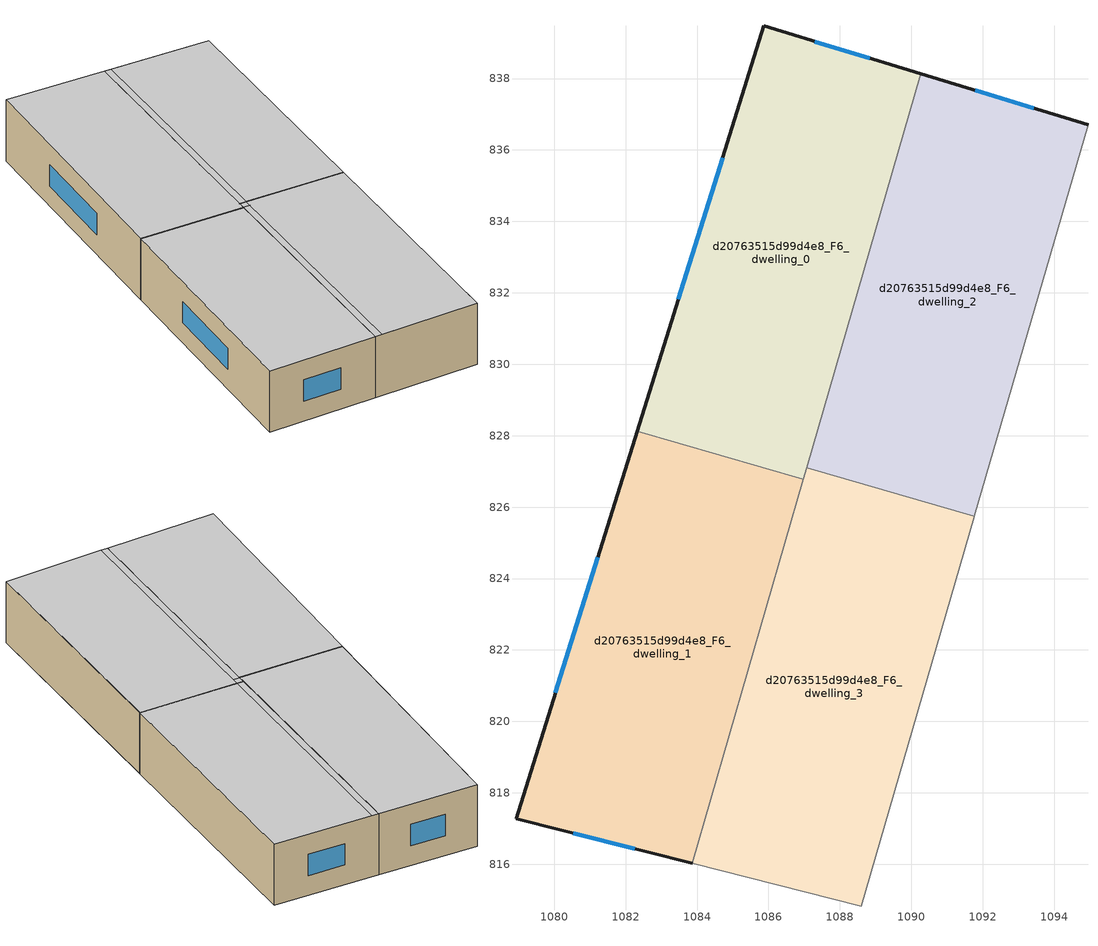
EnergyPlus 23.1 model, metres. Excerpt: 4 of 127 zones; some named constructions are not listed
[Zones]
d20763515d99d4e8_F6_dwelling_0
 floor to d20763515d99d4e8_F5_dwelling_0 (EU_floor_Construction): 1090.27,838.13 1086.98,826.78 1082.32,828.12 1085.87,839.47 z18
 wall outside (EU_wall_Construction): 1090.27,838.13 1085.87,839.47 1082.32,828.12 z18:21
 wall to d20763515d99d4e8_F6_dwelling_1 (EU_wall_Construction): 1082.32,828.12 1086.98,826.78 z18:21
 wall to d20763515d99d4e8_F6_dwelling_2 (EU_wall_Construction): 1087.07,827.11 1090.27,838.13 z18:21
 wall to d20763515d99d4e8_F6_dwelling_3 (EU_wall_Construction): 1086.98,826.78 1087.07,827.11 z18:21
 window (EU_Window_Construction): 1084.72,835.78 1083.48,831.81 / 1088.84,838.57 1087.3,839.04 z18.98:20.02
 ceiling to d20763515d99d4e8_F7_dwelling_0 (EU_floor_Construction): 1086.98,826.79 1090.27,838.13 1085.87,839.47 1082.33,828.14 z21
 ceiling to d20763515d99d4e8_F7_dwelling_1 (EU_floor_Construction): 1086.98,826.78 1086.98,826.79 1082.33,828.14 1082.33,828.12 z21
d20763515d99d4e8_F6_dwelling_1
 floor to d20763515d99d4e8_F5_dwelling_1 (EU_floor_Construction): 1086.98,826.78 1083.86,816.03 1078.93,817.27 1082.32,828.12 z18
 wall outside (EU_wall_Construction): 1082.32,828.12 1078.93,817.27 1083.86,816.03 z18:21
 wall to d20763515d99d4e8_F6_dwelling_3 (EU_wall_Construction): 1083.86,816.03 1086.98,826.78 z18:21
 window (EU_Window_Construction): 1081.22,824.59 1080.04,820.8 / 1080.54,816.87 1082.26,816.43 z18.98:20.02
 ceiling to d20763515d99d4e8_F7_dwelling_1 (EU_floor_Construction): 1083.86,816.03 1086.98,826.78 1082.33,828.12 1078.93,817.27 z21
d20763515d99d4e8_F6_dwelling_2
 floor to d20763515d99d4e8_F5_dwelling_2 (EU_floor_Construction): 1094.95,836.71 1091.77,825.74 1087.07,827.11 1090.27,838.13 z18
 wall outside (EU_wall_Construction): 1094.95,836.71 1090.27,838.13 z18:21
 wall to d20763515d99d4e8_F6_dwelling_3 (EU_wall_Construction): 1087.07,827.11 1091.77,825.74 z18:21
 wall to d20763515d99d4e8_F6_dwelling_4 (EU_wall_Construction): 1091.77,825.74 1094.95,836.71 z18:21
 window (EU_Window_Construction): 1093.43,837.17 1091.79,837.67 z18.98:20.02
 ceiling to d20763515d99d4e8_F7_dwelling_2 (EU_floor_Construction): 1091.77,825.75 1094.95,836.71 1090.58,838.04 1087.39,827.02 z21
 ceiling to d20763515d99d4e8_F7_dwelling_0 (EU_floor_Construction): 1087.38,827.01 1090.58,838.04 1090.27,838.13 1087.07,827.11 z21
d20763515d99d4e8_F6_dwelling_3
 floor to d20763515d99d4e8_F5_dwelling_3 (EU_floor_Construction): 1091.77,825.74 1088.6,814.83 1083.86,816.03 1087.07,827.11 z18
 wall adiabatic (EU_wall_Construction): 1083.86,816.03 1088.6,814.83 z18:21
 wall to d20763515d99d4e8_F6_dwelling_5 (EU_wall_Construction): 1088.6,814.83 1091.76,825.73 z18:21
 wall to d20763515d99d4e8_F6_dwelling_4 (EU_wall_Construction): 1091.76,825.73 1091.77,825.74 z18:21
 ceiling to d20763515d99d4e8_F7_dwelling_3 (EU_floor_Construction): 1088.6,814.83 1091.77,825.74 1087.38,827.01 1084.18,815.95 z21
 ceiling to d20763515d99d4e8_F7_dwelling_1 (EU_floor_Construction): 1084.18,815.95 1087.29,826.7 1086.98,826.79 1083.86,816.03 z21
 ceiling to d20763515d99d4e8_F7_dwelling_0 (EU_floor_Construction): 1087.29,826.7 1087.38,827.01 1087.07,827.11 1086.98,826.79 z21
[SCHEDULE:FILE] Column Number=1; Rows to Skip at Top=0; Number of Hours of Data=8760; Column Separator=Comma; Interpolate to Timestep=No; Minutes per Item=60; Adjust Schedule for Daylight Savings=Yes
Name | File
EU_Step8_GainSchedule_d20763515d99d4e8_F3_dwelling_10_f000 | ../../schedules/d20763515d99d4e8/d20763515d99d4e8_F3_dwelling_10_f000_gain.csv
EU_Step8_GainSchedule_d20763515d99d4e8_F3_dwelling_11_f000 | ../../schedules/d20763515d99d4e8/d20763515d99d4e8_F3_dwelling_11_f000_gain.csv
EU_Step8_GainSchedule_d20763515d99d4e8_F3_dwelling_12_f000 | ../../schedules/d20763515d99d4e8/d20763515d99d4e8_F3_dwelling_12_f000_gain.csv
EU_Step8_GainSchedule_d20763515d99d4e8_F3_dwelling_13_f000 | ../../schedules/d20763515d99d4e8/d20763515d99d4e8_F3_dwelling_13_f000_gain.csv
EU_Step8_GainSchedule_d20763515d99d4e8_F3_dwelling_14_f000 | ../../schedules/d20763515d99d4e8/d20763515d99d4e8_F3_dwelling_14_f000_gain.csv
EU_Step8_GainSchedule_d20763515d99d4e8_F3_dwelling_15_f000 | ../../schedules/d20763515d99d4e8/d20763515d99d4e8_F3_dwelling_15_f000_gain.csv
EU_Step8_GainSchedule_d20763515d99d4e8_F5_dwelling_14_f000 | ../../schedules/d20763515d99d4e8/d20763515d99d4e8_F5_dwelling_14_f000_gain.csv
EU_Step8_GainSchedule_d20763515d99d4e8_F5_dwelling_15_f000 | ../../schedules/d20763515d99d4e8/d20763515d99d4e8_F5_dwelling_15_f000_gain.csv
